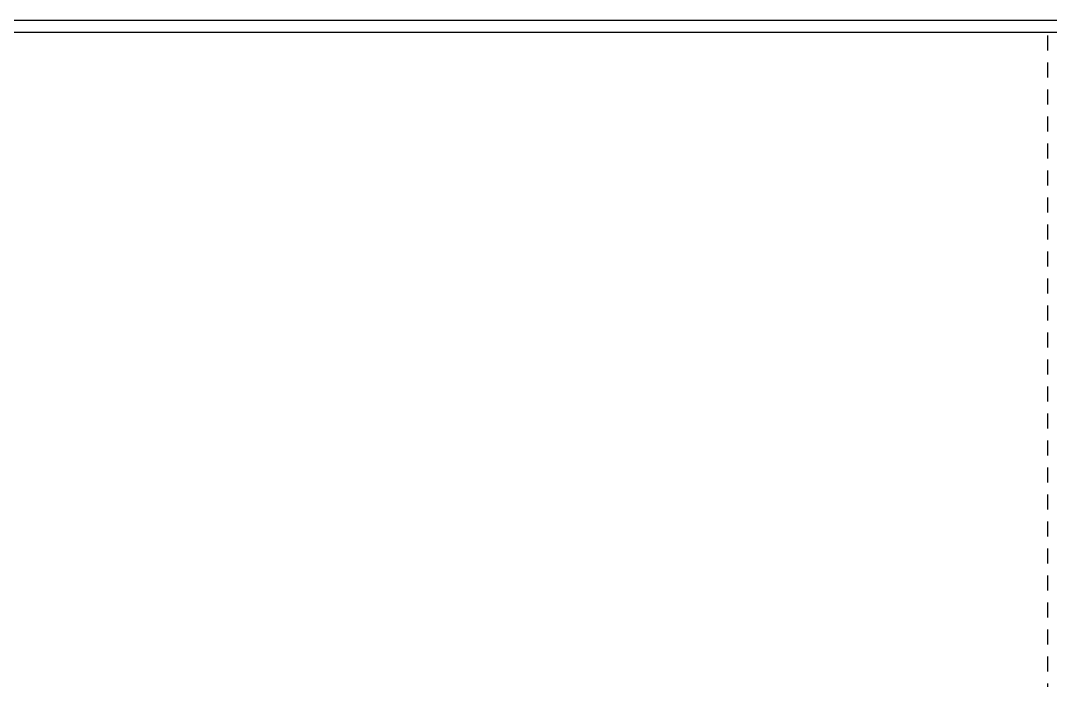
# Model space of a CAD drawing. Header units: inches. Extents: x 0 to 34.3, y 0 to 22.
# Drawn here: x 8.58 to 17.17, y 16.46 to 21.96 of the extents above; entities that cross this region are included whole.
import ezdxf
from ezdxf.enums import TextEntityAlignment as Align

# ---------------------------------------------------------------- set-up
doc = ezdxf.new("R2010")
doc.units = ezdxf.units.IN
doc.header["$MEASUREMENT"] = 0
doc.linetypes.add('HIDDEN2', pattern=[0.1875, 0.125, -0.0625])
doc.layers.add('MidPoint', color=210, linetype='HIDDEN2', plot=False)
doc.styles.add('Fields', font='simplex.shx', dxfattribs={"height": 0.185})

# ---------------------------------------------------------------- blocks, each defined once
blk = doc.blocks.new('RG_Master_Ver_4_2_2')
at = {"color": 3}
blk.add_line((34.0276, 21.856), (0.25, 21.856), dxfattribs=at)
blk.add_lwpolyline([(0, -0.044), (34.25, -0.044), (34.25, 21.956), (0, 21.956)], close=True, dxfattribs=at)
at = {"layer": 'MidPoint'}
blk.add_line((17.1412, 21.831), (17.1412, 14.331), dxfattribs=at)
at = {"style": 'Fields'}
for tag, p in [('DESCRIPTION_3', (13.1158, 1.307)), ('DRN_3', (15.4724, 1.307)), ('CHK_3', (16.5293, 1.307)), ('APP_3', (17.5522, 1.307)), ('DATE_3', (18.8294, 1.307)), ('CUSTOMER', (28.9966, 1.2135)), ('DRAWING_DESC', (32.2295, 1.2455)), ('DESCRIPTION_2', (13.1158, 0.9513)), ('DRN_2', (15.4724, 0.9513)), ('CHK_2', (16.5293, 0.9513)), ('APP_2', (17.5522, 0.9513)), ('DATE_2', (18.8294, 0.9513)), ('DRAWING_#', (32.125, 0.8944)), ('SIZE', (30.7145, 0.8944)), ('REV', (33.5429, 0.8944)), ('DESCRIPTION_1', (13.1158, 0.5956)), ('DRN_1', (15.4724, 0.5956)), ('CHK_1', (16.5293, 0.5956)), ('APP_1', (17.5522, 0.5956)), ('DATE_1', (18.8294, 0.5956)), ('PROJECT_#', (28.9813, 0.5809)), ('DRN_BY', (30.875, 0.5245)), ('CHK_BY', (31.7615, 0.5245)), ('APP_BY', (32.75, 0.5245)), ('SCALE', (33.6518, 0.5245)), ('PROJECT_NAME', (29.021, 0.1759)), ('SHEETNUM', (32.7527, 0.1759)), ('TTL_SHTS', (33.5471, 0.1759))]:
    blk.add_attdef(tag, text='', height=0.125, dxfattribs=at).set_placement(p, align=Align.CENTER)
at = {"style": 'Fields', "flags": 9}
blk.add_attdef('WD_TB', (9.9529, 0.1939), '', height=0.0638, dxfattribs=at)

msp = doc.modelspace()

# ---------------------------------------------------------------- block references
msp.add_blockref('RG_Master_Ver_4_2_2', (0, 0))

doc.saveas('drawing.dxf')
